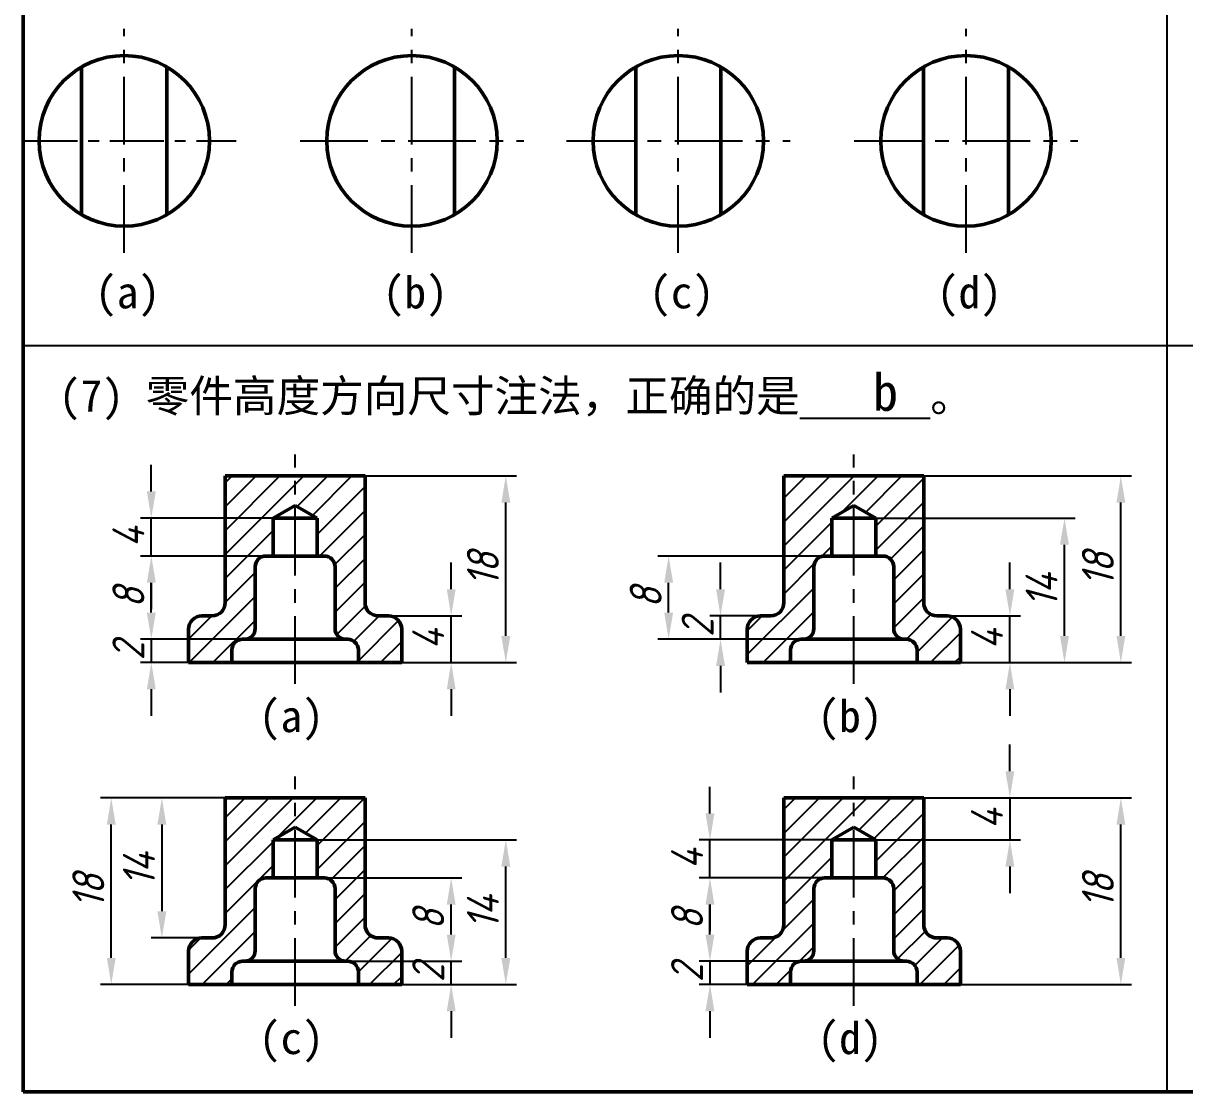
# Model space of a CAD drawing. Header units: millimetres. Extents: x 0 to 322, y 0 to 226.
# Drawn here: x 0 to 109, y 0 to 100.2 of the extents above; entities that cross this region are included whole.
import ezdxf

# ---------------------------------------------------------------- set-up
doc = ezdxf.new("R2010")
doc.units = ezdxf.units.MM
doc.header["$LTSCALE"] = 0.2
doc.header["$PDMODE"] = 33
doc.header["$PDSIZE"] = 1.5
doc.linetypes.add('CENTER', pattern=[50.8, 31.75, -6.35, 6.35, -6.35])
for name, color, linetype in [('点画线层', 7, 'CENTER'), ('答案', 1, 'Continuous'), ('细实线层', 7, 'Continuous')]:
    doc.layers.add(name, color=color, linetype=linetype)
doc.layers.add('粗实线层', color=7, linetype='Continuous', lineweight=50)
doc.styles.get("Standard").update_dxf_attribs({"font": 'gbeitc.shx', "height": 3, "bigfont": 'gbcbig.shx'})
doc.styles.add('宋体', font='SimSun.ttf', dxfattribs={"height": 3})
doc.dimstyles.new('ISO-25', dxfattribs={"dimtxt": 3, "dimasz": 2.5, "dimexe": 1, "dimexo": 0, "dimgap": 0.65, "dimtad": 1, "dimdec": 1, "dimdsep": 46, "dimtxsty": 'Standard', "dimcen": 0, "dimclrd": 256, "dimclre": 256, "dimclrt": 256, "dimadec": 0, "dimazin": 0, "dimtfac": 1, "dimtdec": 1, "dimtmove": 0, "dimatfit": 2, "dimfxl": 0, "dimlwd": -1, "dimlwe": -1, "dimarcsym": 0})

# ---------------------------------------------------------------- blocks, each defined once
blk = doc.blocks.new('*D94')
at = {"layer": 'Defpoints', "color": 0, "transparency": 16777216}
for p in [(20.58, 42.45), (12.02, 40.26), (15.52, 40.26)]:
    blk.add_point(p, dxfattribs=at)
at = {"layer": '细实线层', "transparency": 16777216}
for p, q in [((12.02, 44.95), (12.02, 47.45)), ((20.58, 42.45), (11.02, 42.45)), ((12.02, 42.45), (12.02, 40.26)), ((15.52, 40.26), (11.02, 40.26)), ((12.02, 37.76), (12.02, 35.26))]:
    blk.add_line(p, q, dxfattribs=at)
for points in [[(11.6, 44.95), (12.44, 44.95), (12.02, 42.45)], [(11.6, 37.76), (12.44, 37.76), (12.02, 40.26)]]:
    blk.add_solid(points, dxfattribs=at)
at = {"layer": '细实线层', "transparency": 16777216, "insert": (9.87, 41.35), "char_height": 3, "attachment_point": 5, "rotation": 90}
blk.add_mtext('2', dxfattribs=at)
blk = doc.blocks.new('*D95')
at = {"layer": 'Defpoints', "color": 0, "transparency": 16777216}
for p in [(12.02, 50.26), (22.77, 50.26), (20.58, 42.45)]:
    blk.add_point(p, dxfattribs=at)
at = {"layer": '细实线层', "transparency": 16777216}
for p, q in [((22.77, 50.26), (11.02, 50.26)), ((12.02, 44.95), (12.02, 47.76)), ((20.58, 42.45), (11.02, 42.45))]:
    blk.add_line(p, q, dxfattribs=at)
for points in [[(11.6, 47.76), (12.44, 47.76), (12.02, 50.26)], [(11.6, 44.95), (12.44, 44.95), (12.02, 42.45)]]:
    blk.add_solid(points, dxfattribs=at)
at = {"layer": '细实线层', "transparency": 16777216, "insert": (9.87, 46.35), "char_height": 3, "attachment_point": 5, "rotation": 90}
blk.add_mtext('8', dxfattribs=at)
blk = doc.blocks.new('*D96')
at = {"layer": 'Defpoints', "color": 0, "transparency": 16777216}
for p in [(34.27, 44.64), (40.16, 44.64), (35.52, 40.26)]:
    blk.add_point(p, dxfattribs=at)
at = {"layer": '细实线层', "transparency": 16777216}
for p, q in [((40.16, 47.14), (40.16, 49.64)), ((34.27, 44.64), (41.16, 44.64)), ((40.16, 40.26), (40.16, 44.64)), ((35.52, 40.26), (41.16, 40.26)), ((40.16, 37.76), (40.16, 35.26))]:
    blk.add_line(p, q, dxfattribs=at)
for points in [[(39.75, 47.14), (40.58, 47.14), (40.16, 44.64)], [(39.75, 37.76), (40.58, 37.76), (40.16, 40.26)]]:
    blk.add_solid(points, dxfattribs=at)
at = {"layer": '细实线层', "transparency": 16777216, "insert": (38.01, 42.45), "char_height": 3, "attachment_point": 5, "rotation": 90}
blk.add_mtext('4', dxfattribs=at)
blk = doc.blocks.new('*D97')
at = {"layer": 'Defpoints', "color": 0, "transparency": 16777216}
for p in [(32.08, 57.77), (45.29, 57.77), (35.52, 40.26)]:
    blk.add_point(p, dxfattribs=at)
at = {"layer": '细实线层', "transparency": 16777216}
for p, q in [((32.08, 57.77), (46.29, 57.77)), ((45.29, 42.76), (45.29, 55.27)), ((35.52, 40.26), (46.29, 40.26))]:
    blk.add_line(p, q, dxfattribs=at)
for points in [[(44.87, 55.27), (45.71, 55.27), (45.29, 57.77)], [(44.87, 42.76), (45.71, 42.76), (45.29, 40.26)]]:
    blk.add_solid(points, dxfattribs=at)
at = {"layer": '细实线层', "transparency": 16777216, "insert": (43.14, 49.01), "char_height": 3, "attachment_point": 5, "rotation": 90}
blk.add_mtext('18', dxfattribs=at)
blk = doc.blocks.new('*D98')
at = {"layer": 'Defpoints', "color": 0, "transparency": 16777216}
for p in [(65.44, 44.64), (69.2, 44.64), (73.01, 42.45)]:
    blk.add_point(p, dxfattribs=at)
at = {"layer": '细实线层', "transparency": 16777216}
for p, q in [((65.44, 47.14), (65.44, 49.64)), ((69.2, 44.64), (64.44, 44.64)), ((65.44, 42.45), (65.44, 44.64)), ((73.01, 42.45), (64.44, 42.45)), ((65.44, 39.95), (65.44, 37.45))]:
    blk.add_line(p, q, dxfattribs=at)
for points in [[(65.02, 47.14), (65.86, 47.14), (65.44, 44.64)], [(65.02, 39.95), (65.86, 39.95), (65.44, 42.45)]]:
    blk.add_solid(points, dxfattribs=at)
at = {"layer": '细实线层', "transparency": 16777216, "insert": (63.29, 43.54), "char_height": 3, "attachment_point": 5, "rotation": 90}
blk.add_mtext('2', dxfattribs=at)
blk = doc.blocks.new('*D99')
at = {"layer": 'Defpoints', "color": 0, "transparency": 16777216}
for p in [(60.57, 50.26), (75.2, 50.26), (73.01, 42.45)]:
    blk.add_point(p, dxfattribs=at)
at = {"layer": '细实线层', "transparency": 16777216}
for p, q in [((75.2, 50.26), (59.57, 50.26)), ((60.57, 44.95), (60.57, 47.76)), ((73.01, 42.45), (59.57, 42.45))]:
    blk.add_line(p, q, dxfattribs=at)
for points in [[(60.16, 47.76), (60.99, 47.76), (60.57, 50.26)], [(60.16, 44.95), (60.99, 44.95), (60.57, 42.45)]]:
    blk.add_solid(points, dxfattribs=at)
at = {"layer": '细实线层', "transparency": 16777216, "insert": (58.42, 46.35), "char_height": 3, "attachment_point": 5, "rotation": 90}
blk.add_mtext('8', dxfattribs=at)
blk = doc.blocks.new('*D100')
at = {"layer": 'Defpoints', "color": 0, "transparency": 16777216}
for p in [(86.7, 44.64), (92.6, 44.64), (87.95, 40.26)]:
    blk.add_point(p, dxfattribs=at)
at = {"layer": '细实线层', "transparency": 16777216}
for p, q in [((92.6, 47.14), (92.6, 49.64)), ((86.7, 44.64), (93.6, 44.64)), ((92.6, 40.26), (92.6, 44.64)), ((87.95, 40.26), (93.6, 40.26)), ((92.6, 37.76), (92.6, 35.26))]:
    blk.add_line(p, q, dxfattribs=at)
for points in [[(92.18, 47.14), (93.01, 47.14), (92.6, 44.64)], [(92.18, 37.76), (93.01, 37.76), (92.6, 40.26)]]:
    blk.add_solid(points, dxfattribs=at)
at = {"layer": '细实线层', "transparency": 16777216, "insert": (90.45, 42.45), "char_height": 3, "attachment_point": 5, "rotation": 90}
blk.add_mtext('4', dxfattribs=at)
blk = doc.blocks.new('*D101')
at = {"layer": 'Defpoints', "color": 0, "transparency": 16777216}
for p in [(80.01, 53.82), (97.72, 53.82), (87.95, 40.26)]:
    blk.add_point(p, dxfattribs=at)
at = {"layer": '细实线层', "transparency": 16777216}
for p, q in [((80.01, 53.82), (98.72, 53.82)), ((97.72, 42.76), (97.72, 51.32)), ((87.95, 40.26), (98.72, 40.26))]:
    blk.add_line(p, q, dxfattribs=at)
for points in [[(97.3, 51.32), (98.14, 51.32), (97.72, 53.82)], [(97.3, 42.76), (98.14, 42.76), (97.72, 40.26)]]:
    blk.add_solid(points, dxfattribs=at)
at = {"layer": '细实线层', "transparency": 16777216, "insert": (95.57, 47.04), "char_height": 3, "attachment_point": 5, "rotation": 90}
blk.add_mtext('14', dxfattribs=at)
blk = doc.blocks.new('*D102')
at = {"layer": 'Defpoints', "color": 0, "transparency": 16777216}
for p in [(84.51, 57.77), (103.01, 57.77), (87.95, 40.26)]:
    blk.add_point(p, dxfattribs=at)
at = {"layer": '细实线层', "transparency": 16777216}
for p, q in [((84.51, 57.77), (104.01, 57.77)), ((103.01, 42.76), (103.01, 55.27)), ((87.95, 40.26), (104.01, 40.26))]:
    blk.add_line(p, q, dxfattribs=at)
for points in [[(102.6, 55.27), (103.43, 55.27), (103.01, 57.77)], [(102.6, 42.76), (103.43, 42.76), (103.01, 40.26)]]:
    blk.add_solid(points, dxfattribs=at)
at = {"layer": '细实线层', "transparency": 16777216, "insert": (100.86, 49.01), "char_height": 3, "attachment_point": 5, "rotation": 90}
blk.add_mtext('18', dxfattribs=at)
blk = doc.blocks.new('*D105')
at = {"layer": 'Defpoints', "color": 0, "transparency": 16777216}
for p in [(18.96, 27.57), (13.01, 14.43), (16.77, 14.43)]:
    blk.add_point(p, dxfattribs=at)
at = {"layer": '细实线层', "transparency": 16777216}
for p, q in [((18.96, 27.57), (12.01, 27.57)), ((13.01, 25.07), (13.01, 16.93)), ((16.77, 14.43), (12.01, 14.43))]:
    blk.add_line(p, q, dxfattribs=at)
for points in [[(12.59, 25.07), (13.43, 25.07), (13.01, 27.57)], [(12.59, 16.93), (13.43, 16.93), (13.01, 14.43)]]:
    blk.add_solid(points, dxfattribs=at)
at = {"layer": '细实线层', "transparency": 16777216, "insert": (10.86, 20.86), "char_height": 3, "attachment_point": 5, "rotation": 90}
blk.add_mtext('14', dxfattribs=at)
blk = doc.blocks.new('*D106')
at = {"layer": 'Defpoints', "color": 0, "transparency": 16777216}
for p in [(28.27, 20.06), (40.16, 20.06), (30.27, 12.25)]:
    blk.add_point(p, dxfattribs=at)
at = {"layer": '细实线层', "transparency": 16777216}
for p, q in [((28.27, 20.06), (41.16, 20.06)), ((40.16, 14.75), (40.16, 17.56)), ((30.27, 12.25), (41.16, 12.25))]:
    blk.add_line(p, q, dxfattribs=at)
for points in [[(39.75, 17.56), (40.58, 17.56), (40.16, 20.06)], [(39.75, 14.75), (40.58, 14.75), (40.16, 12.25)]]:
    blk.add_solid(points, dxfattribs=at)
at = {"layer": '细实线层', "transparency": 16777216, "insert": (38.01, 16.15), "char_height": 3, "attachment_point": 5, "rotation": 90}
blk.add_mtext('8', dxfattribs=at)
blk = doc.blocks.new('*D107')
at = {"layer": 'Defpoints', "color": 0, "transparency": 16777216}
for p in [(30.27, 12.25), (40.16, 12.25), (35.52, 10.06)]:
    blk.add_point(p, dxfattribs=at)
at = {"layer": '细实线层', "transparency": 16777216}
for p, q in [((40.16, 14.75), (40.16, 17.25)), ((30.27, 12.25), (41.16, 12.25)), ((40.16, 10.06), (40.16, 12.25)), ((35.52, 10.06), (41.16, 10.06)), ((40.16, 7.56), (40.16, 5.06))]:
    blk.add_line(p, q, dxfattribs=at)
for points in [[(39.75, 14.75), (40.58, 14.75), (40.16, 12.25)], [(39.75, 7.56), (40.58, 7.56), (40.16, 10.06)]]:
    blk.add_solid(points, dxfattribs=at)
at = {"layer": '细实线层', "transparency": 16777216, "insert": (38.01, 11.15), "char_height": 3, "attachment_point": 5, "rotation": 90}
blk.add_mtext('2', dxfattribs=at)
blk = doc.blocks.new('*D108')
at = {"layer": 'Defpoints', "color": 0, "transparency": 16777216}
for p in [(27.58, 23.62), (45.29, 23.62), (35.52, 10.06)]:
    blk.add_point(p, dxfattribs=at)
at = {"layer": '细实线层', "transparency": 16777216}
for p, q in [((27.58, 23.62), (46.29, 23.62)), ((45.29, 12.56), (45.29, 21.12)), ((35.52, 10.06), (46.29, 10.06))]:
    blk.add_line(p, q, dxfattribs=at)
for points in [[(44.87, 21.12), (45.71, 21.12), (45.29, 23.62)], [(44.87, 12.56), (45.71, 12.56), (45.29, 10.06)]]:
    blk.add_solid(points, dxfattribs=at)
at = {"layer": '细实线层', "transparency": 16777216, "insert": (43.14, 16.84), "char_height": 3, "attachment_point": 5, "rotation": 90}
blk.add_mtext('14', dxfattribs=at)
blk = doc.blocks.new('*D109')
at = {"layer": 'Defpoints', "color": 0, "transparency": 16777216}
for p in [(8.26, 27.57), (18.96, 27.57), (15.52, 10.06)]:
    blk.add_point(p, dxfattribs=at)
at = {"layer": '细实线层', "transparency": 16777216}
for p, q in [((18.96, 27.57), (7.26, 27.57)), ((8.26, 12.56), (8.26, 25.07)), ((15.52, 10.06), (7.26, 10.06))]:
    blk.add_line(p, q, dxfattribs=at)
for points in [[(7.85, 25.07), (8.68, 25.07), (8.26, 27.57)], [(7.85, 12.56), (8.68, 12.56), (8.26, 10.06)]]:
    blk.add_solid(points, dxfattribs=at)
at = {"layer": '细实线层', "transparency": 16777216, "insert": (6.11, 18.81), "char_height": 3, "attachment_point": 5, "rotation": 90}
blk.add_mtext('18', dxfattribs=at)
blk = doc.blocks.new('*D103')
at = {"layer": 'Defpoints', "color": 0, "transparency": 16777216}
for p in [(84.51, 27.57), (80.01, 23.62), (92.6, 23.62)]:
    blk.add_point(p, dxfattribs=at)
at = {"layer": '细实线层', "transparency": 16777216}
for p, q in [((92.6, 30.07), (92.6, 32.57)), ((84.51, 27.57), (93.6, 27.57)), ((92.6, 27.57), (92.6, 23.62)), ((80.01, 23.62), (93.6, 23.62)), ((92.6, 21.12), (92.6, 18.62))]:
    blk.add_line(p, q, dxfattribs=at)
for points in [[(92.18, 30.07), (93.01, 30.07), (92.6, 27.57)], [(92.18, 21.12), (93.01, 21.12), (92.6, 23.62)]]:
    blk.add_solid(points, dxfattribs=at)
at = {"layer": '细实线层', "transparency": 16777216, "insert": (90.45, 25.59), "char_height": 3, "attachment_point": 5, "rotation": 90}
blk.add_mtext('4', dxfattribs=at)
blk = doc.blocks.new('*D104')
at = {"layer": 'Defpoints', "color": 0, "transparency": 16777216}
for p in [(84.51, 27.57), (103.01, 27.57), (87.95, 10.06)]:
    blk.add_point(p, dxfattribs=at)
at = {"layer": '细实线层', "transparency": 16777216}
for p, q in [((84.51, 27.57), (104.01, 27.57)), ((103.01, 12.56), (103.01, 25.07)), ((87.95, 10.06), (104.01, 10.06))]:
    blk.add_line(p, q, dxfattribs=at)
for points in [[(102.6, 25.07), (103.43, 25.07), (103.01, 27.57)], [(102.6, 12.56), (103.43, 12.56), (103.01, 10.06)]]:
    blk.add_solid(points, dxfattribs=at)
at = {"layer": '细实线层', "transparency": 16777216, "insert": (100.86, 18.81), "char_height": 3, "attachment_point": 5, "rotation": 90}
blk.add_mtext('18', dxfattribs=at)
blk = doc.blocks.new('*D110')
at = {"layer": 'Defpoints', "color": 0, "transparency": 16777216}
for p in [(12.02, 53.82), (23.46, 53.82), (22.77, 50.26)]:
    blk.add_point(p, dxfattribs=at)
at = {"layer": '细实线层', "transparency": 16777216}
for p, q in [((12.02, 56.32), (12.02, 58.82)), ((23.46, 53.82), (11.02, 53.82)), ((12.02, 50.26), (12.02, 53.82)), ((22.77, 50.26), (11.02, 50.26)), ((12.02, 47.76), (12.02, 45.26))]:
    blk.add_line(p, q, dxfattribs=at)
for points in [[(11.6, 56.32), (12.44, 56.32), (12.02, 53.82)], [(11.6, 47.76), (12.44, 47.76), (12.02, 50.26)]]:
    blk.add_solid(points, dxfattribs=at)
at = {"layer": '细实线层', "transparency": 16777216, "insert": (9.87, 52.04), "char_height": 3, "attachment_point": 5, "rotation": 90}
blk.add_mtext('4', dxfattribs=at)
blk = doc.blocks.new('*D111')
at = {"layer": 'Defpoints', "color": 0, "transparency": 16777216}
for p in [(73.01, 12.25), (64.45, 10.06), (67.95, 10.06)]:
    blk.add_point(p, dxfattribs=at)
at = {"layer": '细实线层', "transparency": 16777216}
for p, q in [((64.45, 14.75), (64.45, 17.25)), ((73.01, 12.25), (63.45, 12.25)), ((64.45, 12.25), (64.45, 10.06)), ((67.95, 10.06), (63.45, 10.06)), ((64.45, 7.56), (64.45, 5.06))]:
    blk.add_line(p, q, dxfattribs=at)
for points in [[(64.03, 14.75), (64.87, 14.75), (64.45, 12.25)], [(64.03, 7.56), (64.87, 7.56), (64.45, 10.06)]]:
    blk.add_solid(points, dxfattribs=at)
at = {"layer": '细实线层', "transparency": 16777216, "insert": (62.3, 11.15), "char_height": 3, "attachment_point": 5, "rotation": 90}
blk.add_mtext('2', dxfattribs=at)
blk = doc.blocks.new('*D112')
at = {"layer": 'Defpoints', "color": 0, "transparency": 16777216}
for p in [(64.45, 20.06), (75.2, 20.06), (73.01, 12.25)]:
    blk.add_point(p, dxfattribs=at)
at = {"layer": '细实线层', "transparency": 16777216}
for p, q in [((75.2, 20.06), (63.45, 20.06)), ((64.45, 14.75), (64.45, 17.56)), ((73.01, 12.25), (63.45, 12.25))]:
    blk.add_line(p, q, dxfattribs=at)
for points in [[(64.03, 17.56), (64.87, 17.56), (64.45, 20.06)], [(64.03, 14.75), (64.87, 14.75), (64.45, 12.25)]]:
    blk.add_solid(points, dxfattribs=at)
at = {"layer": '细实线层', "transparency": 16777216, "insert": (62.3, 16.15), "char_height": 3, "attachment_point": 5, "rotation": 90}
blk.add_mtext('8', dxfattribs=at)
blk = doc.blocks.new('*D113')
at = {"layer": 'Defpoints', "color": 0, "transparency": 16777216}
for p in [(64.45, 23.62), (75.89, 23.62), (75.2, 20.06)]:
    blk.add_point(p, dxfattribs=at)
at = {"layer": '细实线层', "transparency": 16777216}
for p, q in [((64.45, 26.12), (64.45, 28.62)), ((75.89, 23.62), (63.45, 23.62)), ((64.45, 20.06), (64.45, 23.62)), ((75.2, 20.06), (63.45, 20.06)), ((64.45, 17.56), (64.45, 15.06))]:
    blk.add_line(p, q, dxfattribs=at)
for points in [[(64.03, 26.12), (64.87, 26.12), (64.45, 23.62)], [(64.03, 17.56), (64.87, 17.56), (64.45, 20.06)]]:
    blk.add_solid(points, dxfattribs=at)
at = {"layer": '细实线层', "transparency": 16777216, "insert": (62.3, 21.84), "char_height": 3, "attachment_point": 5, "rotation": 90}
blk.add_mtext('4', dxfattribs=at)

msp = doc.modelspace()

# ---------------------------------------------------------------- hatches: boundary and pattern name
at = {"layer": '细实线层'}
h = msp.add_hatch(dxfattribs=at)
h.set_pattern_fill('ANSI31', color=256, scale=0.5, style=0)
h.paths.add_polyline_path([(23.46, 53.82), (25.52, 55.01), (25.52, 57.77), (18.96, 57.77), (18.96, 45.89, -0.414214), (17.71, 44.64), (16.77, 44.64, 0.414214), (15.52, 43.39), (15.52, 40.26), (19.58, 40.26), (19.58, 41.45, -0.414214), (20.58, 42.45), (20.77, 42.45, 0.414214), (21.77, 43.45), (21.77, 49.26, -0.414214), (22.77, 50.26), (23.46, 50.26)])
h.paths.add_polyline_path([(32.08, 57.77), (25.52, 57.77), (25.52, 55.01), (27.58, 53.82), (27.58, 50.26), (28.27, 50.26, -0.414214), (29.27, 49.26), (29.27, 43.45, 0.444759), (30.36, 42.44, -0.441865), (31.46, 41.45), (31.46, 40.26), (35.52, 40.26), (35.52, 43.39, 0.414214), (34.27, 44.64), (33.33, 44.64, -0.414214), (32.08, 45.89)])
h = msp.add_hatch(dxfattribs=at)
h.set_pattern_fill('ANSI31', color=256, scale=0.5, style=0)
h.paths.add_polyline_path([(77.95, 55.01), (77.95, 57.77), (71.39, 57.77), (71.39, 45.89, -0.414214), (70.14, 44.64), (69.2, 44.64, 0.414214), (67.95, 43.39), (67.95, 40.26), (72.01, 40.26), (72.01, 41.45, -0.414214), (73.01, 42.45), (73.2, 42.45, 0.414214), (74.2, 43.45), (74.2, 49.26, -0.414214), (75.2, 50.26), (75.89, 50.26), (75.89, 53.82)])
h.paths.add_polyline_path([(84.51, 57.77), (77.95, 57.77), (77.95, 55.01), (80.01, 53.82), (80.01, 50.26), (80.7, 50.26, -0.414214), (81.7, 49.26), (81.7, 43.45, 0.444759), (82.79, 42.44, -0.441865), (83.89, 41.45), (83.89, 40.26), (87.95, 40.26), (87.95, 43.39, 0.414214), (86.7, 44.64), (85.76, 44.64, -0.414214), (84.51, 45.89)])
h = msp.add_hatch(dxfattribs=at)
h.set_pattern_fill('ANSI31', color=256, scale=0.5, style=0)
h.paths.add_polyline_path([(25.52, 27.57), (18.96, 27.57), (18.96, 15.68, -0.414214), (17.71, 14.43), (16.77, 14.43, 0.414214), (15.52, 13.18), (15.52, 10.06), (19.58, 10.06), (19.58, 11.25, -0.414214), (20.58, 12.25), (20.77, 12.25, 0.414214), (21.77, 13.25), (21.77, 19.06, -0.414214), (22.77, 20.06), (23.46, 20.06), (23.46, 23.62), (25.52, 24.81)])
h.paths.add_polyline_path([(32.08, 27.57), (25.52, 27.57), (25.52, 24.81), (27.58, 23.62), (27.58, 20.06), (28.27, 20.06, -0.414214), (29.27, 19.06), (29.27, 13.25, 0.444759), (30.36, 12.24, -0.441865), (31.46, 11.25), (31.46, 10.06), (35.52, 10.06), (35.52, 13.18, 0.414214), (34.27, 14.43), (33.33, 14.43, -0.414214), (32.08, 15.68)])
h = msp.add_hatch(dxfattribs=at)
h.set_pattern_fill('ANSI31', color=256, scale=0.5, style=0)
h.paths.add_polyline_path([(77.95, 27.57), (71.39, 27.57), (71.39, 15.68, -0.414214), (70.14, 14.43), (69.2, 14.43, 0.414214), (67.95, 13.18), (67.95, 10.06), (72.01, 10.06), (72.01, 11.25, -0.414214), (73.01, 12.25), (73.2, 12.25, 0.414214), (74.2, 13.25), (74.2, 19.06, -0.414214), (75.2, 20.06), (75.89, 20.06), (75.89, 23.62), (77.95, 24.81)])
h.paths.add_polyline_path([(84.51, 27.57), (77.95, 27.57), (77.95, 24.81), (80.01, 23.62), (80.01, 20.06), (80.7, 20.06, -0.414214), (81.7, 19.06), (81.7, 13.25, 0.444759), (82.79, 12.24, -0.441865), (83.89, 11.25), (83.89, 10.06), (87.95, 10.06), (87.95, 13.18, 0.414214), (86.7, 14.43), (85.76, 14.43, -0.414214), (84.51, 15.68)])

# ---------------------------------------------------------------- linework, layer by layer
at = {"lineweight": 50}
for p, q in [((0, 226), (0, 0)), ((0, 0), (322, 0))]:
    msp.add_line(p, q, dxfattribs=at)
for p, q in [((107.33, 210), (107.33, 0)), ((0, 70), (322, 70))]:
    msp.add_line(p, q)
at = {"layer": '点画线层'}
for p, q in [((9.48, 78.71), (9.48, 99.71)), ((36.48, 78.71), (36.48, 99.71)), ((61.48, 78.71), (61.48, 99.71)), ((88.48, 78.71), (88.48, 99.71)), ((25.98, 89.21), (46.98, 89.21)), ((50.98, 89.21), (71.98, 89.21)), ((77.98, 89.21), (98.98, 89.21)), ((25.52, 38.26), (25.52, 59.77)), ((77.95, 38.26), (77.95, 59.77)), ((25.52, 8.06), (25.52, 29.57)), ((77.95, 8.06), (77.95, 29.57))]:
    msp.add_line(p, q, dxfattribs=at)
at = {"layer": '点画线层', "ltscale": 0.8}
msp.add_line((0, 89.21), (19.98, 89.21), dxfattribs=at)
at = {"layer": '粗实线层'}
for p, q in [((5.48, 82.28), (5.48, 96.14)), ((13.48, 82.28), (13.48, 96.14)), ((40.48, 82.28), (40.48, 96.14)), ((57.48, 82.28), (57.48, 96.14)), ((65.48, 82.28), (65.48, 96.14)), ((84.48, 82.28), (84.48, 96.14)), ((92.48, 82.28), (92.48, 96.14)), ((18.96, 45.89), (18.96, 57.77)), ((18.96, 57.77), (32.08, 57.77)), ((32.08, 45.89), (32.08, 57.77)), ((71.39, 57.77), (84.51, 57.77)), ((71.39, 45.89), (71.39, 57.77)), ((84.51, 45.89), (84.51, 57.77)), ((23.46, 53.82), (25.52, 55.01)), ((27.58, 53.82), (25.52, 55.01)), ((75.89, 53.82), (77.95, 55.01)), ((80.01, 53.82), (77.95, 55.01)), ((23.46, 53.82), (27.58, 53.82)), ((23.46, 50.26), (23.46, 53.82)), ((27.58, 50.26), (27.58, 53.82)), ((75.89, 53.82), (80.01, 53.82)), ((75.89, 50.26), (75.89, 53.82)), ((80.01, 50.26), (80.01, 53.82)), ((22.77, 50.26), (28.27, 50.26)), ((75.2, 50.26), (80.7, 50.26)), ((21.77, 43.45), (21.77, 49.26)), ((29.27, 43.45), (29.27, 49.26)), ((74.2, 43.45), (74.2, 49.26)), ((81.7, 43.45), (81.7, 49.26)), ((16.77, 44.64), (17.71, 44.64)), ((33.33, 44.64), (34.27, 44.64)), ((69.2, 44.64), (70.14, 44.64)), ((85.76, 44.64), (86.7, 44.64)), ((15.52, 40.26), (15.52, 43.39)), ((35.52, 40.26), (35.52, 43.39)), ((67.95, 40.26), (67.95, 43.39)), ((87.95, 40.26), (87.95, 43.39)), ((19.58, 41.45), (19.58, 40.26)), ((20.58, 42.45), (30.46, 42.45)), ((31.46, 41.45), (31.46, 40.26)), ((72.01, 41.45), (72.01, 40.26)), ((73.01, 42.45), (82.89, 42.45)), ((83.89, 41.45), (83.89, 40.26)), ((15.52, 40.26), (35.52, 40.26)), ((67.95, 40.26), (87.95, 40.26)), ((18.96, 27.57), (32.08, 27.57)), ((18.96, 15.68), (18.96, 27.57)), ((32.08, 15.68), (32.08, 27.57)), ((71.39, 27.57), (84.51, 27.57)), ((71.39, 15.68), (71.39, 27.57)), ((84.51, 15.68), (84.51, 27.57)), ((23.46, 23.62), (25.52, 24.81)), ((27.58, 23.62), (25.52, 24.81)), ((75.89, 23.62), (77.95, 24.81)), ((80.01, 23.62), (77.95, 24.81)), ((23.46, 23.62), (27.58, 23.62)), ((23.46, 20.06), (23.46, 23.62)), ((27.58, 20.06), (27.58, 23.62)), ((75.89, 23.62), (80.01, 23.62)), ((75.89, 20.06), (75.89, 23.62)), ((80.01, 20.06), (80.01, 23.62)), ((22.77, 20.06), (28.27, 20.06)), ((75.2, 20.06), (80.7, 20.06)), ((21.77, 13.25), (21.77, 19.06)), ((29.27, 13.25), (29.27, 19.06)), ((74.2, 13.25), (74.2, 19.06)), ((81.7, 13.25), (81.7, 19.06)), ((16.77, 14.43), (17.71, 14.43)), ((33.33, 14.43), (34.27, 14.43)), ((69.2, 14.43), (70.14, 14.43)), ((85.76, 14.43), (86.7, 14.43)), ((15.52, 10.06), (15.52, 13.18)), ((35.52, 10.06), (35.52, 13.18)), ((67.95, 10.06), (67.95, 13.18)), ((87.95, 10.06), (87.95, 13.18)), ((20.58, 12.25), (30.46, 12.25)), ((73.01, 12.25), (82.89, 12.25)), ((19.58, 11.25), (19.58, 10.06)), ((31.46, 11.25), (31.46, 10.06)), ((72.01, 11.25), (72.01, 10.06)), ((83.89, 11.25), (83.89, 10.06)), ((15.52, 10.06), (35.52, 10.06)), ((67.95, 10.06), (87.95, 10.06))]:
    msp.add_line(p, q, dxfattribs=at)
for centre in [(9.48, 89.21), (36.48, 89.21), (61.48, 89.21), (88.48, 89.21)]:
    msp.add_circle(centre, 8, dxfattribs=at)
for centre, radius, start, end in [((22.77, 49.26), 1, 90, 180), ((28.27, 49.26), 1, 0, 90), ((75.2, 49.26), 1, 90, 180), ((80.7, 49.26), 1, 0, 90), ((17.71, 45.89), 1.25, 270, 0), ((33.33, 45.89), 1.25, 180, 270), ((70.14, 45.89), 1.25, 270, 0), ((85.76, 45.89), 1.25, 180, 270), ((16.77, 43.39), 1.25, 90, 180), ((34.27, 43.39), 1.25, 0, 90), ((69.2, 43.39), 1.25, 90, 180), ((86.7, 43.39), 1.25, 0, 90), ((20.77, 43.45), 1, 270, 0), ((30.27, 43.45), 1, 180, 270), ((73.2, 43.45), 1, 270, 0), ((82.7, 43.45), 1, 180, 270), ((20.58, 41.45), 1, 90, 180), ((30.46, 41.45), 1, 360, 90), ((73.01, 41.45), 1, 90, 180), ((82.89, 41.45), 1, 360, 90), ((22.77, 19.06), 1, 90, 180), ((28.27, 19.06), 1, 0, 90), ((75.2, 19.06), 1, 90, 180), ((80.7, 19.06), 1, 0, 90), ((17.71, 15.68), 1.25, 270, 0), ((33.33, 15.68), 1.25, 180, 270), ((70.14, 15.68), 1.25, 270, 0), ((85.76, 15.68), 1.25, 180, 270), ((16.77, 13.18), 1.25, 90, 180), ((34.27, 13.18), 1.25, 0, 90), ((69.2, 13.18), 1.25, 90, 180), ((86.7, 13.18), 1.25, 0, 90), ((20.77, 13.25), 1, 270, 0), ((30.27, 13.25), 1, 180, 270), ((73.2, 13.25), 1, 270, 0), ((82.7, 13.25), 1, 180, 270), ((20.58, 11.25), 1, 90, 180), ((30.46, 11.25), 1, 360, 90), ((73.01, 11.25), 1, 90, 180), ((82.89, 11.25), 1, 360, 90)]:
    msp.add_arc(centre, radius, start, end, dxfattribs=at)

# ---------------------------------------------------------------- texts
at = {"style": '宋体'}
msp.add_text('(7) 零件高度方向尺寸注法，正确的是%%U      %%U。', height=3, dxfattribs=at).set_placement((3.33, 63.79))
at = {"layer": '答案', "style": '宋体'}
msp.add_text('b', height=3.5, dxfattribs=at).set_placement((79.73, 63.89))
at = {"layer": '细实线层', "style": '宋体'}
for s, p in [('(a)', (6.73, 73.5)), ('(b)', (33.73, 73.5)), ('(c)', (58.73, 73.5)), ('(d)', (85.73, 73.5)), ('(a)', (22.1, 33.74)), ('(b)', (74.53, 33.74)), ('(c)', (22.1, 3.54)), ('(d)', (74.53, 3.54))]:
    msp.add_text(s, height=3, dxfattribs=at).set_placement(p)

# ---------------------------------------------------------------- dimensions: what is measured, and where the dimension line sits
at = {"layer": '细实线层'}
for base, p1, p2, text, picture, middle in [((12.02, 53.82), (22.77, 50.26), (23.46, 53.82), '4', '*D110', (12.02, 52.04)), ((40.16, 44.64), (35.52, 40.26), (34.27, 44.64), '4', '*D96', (40.16, 42.45)), ((65.44, 44.64), (73.01, 42.45), (69.2, 44.64), '2', '*D98', (65.44, 43.54)), ((92.6, 44.64), (87.95, 40.26), (86.7, 44.64), '4', '*D100', (92.6, 42.45)), ((12.02, 40.26), (20.58, 42.45), (15.52, 40.26), '2', '*D94', (12.02, 41.35)), ((92.6, 23.62), (84.51, 27.57), (80.01, 23.62), '4', '*D103', (92.6, 25.59)), ((64.45, 23.62), (75.2, 20.06), (75.89, 23.62), '4', '*D113', (64.45, 21.84)), ((13.01, 14.43), (18.96, 27.57), (16.77, 14.43), '14', '*D105', (13.01, 20.86)), ((40.16, 12.25), (35.52, 10.06), (30.27, 12.25), '2', '*D107', (40.16, 11.15)), ((64.45, 10.06), (73.01, 12.25), (67.95, 10.06), '2', '*D111', (64.45, 11.15))]:
    dim = msp.add_linear_dim(base=base, p1=p1, p2=p2, angle=90, text=text, dimstyle='ISO-25', dxfattribs=at)
    dim.commit()
    dim.dimension.update_dxf_attribs({"geometry": picture, "text_midpoint": middle, "dimtype": 160})
for base, p1, p2, text, picture, middle in [((45.29, 57.77), (35.52, 40.26), (32.08, 57.77), '18', '*D97', (43.14, 49.01)), ((103.01, 57.77), (87.95, 40.26), (84.51, 57.77), '18', '*D102', (100.86, 49.01)), ((97.72, 53.82), (87.95, 40.26), (80.01, 53.82), '14', '*D101', (95.57, 47.04)), ((12.02, 50.26), (20.58, 42.45), (22.77, 50.26), '8', '*D95', (9.87, 46.35)), ((60.57, 50.26), (73.01, 42.45), (75.2, 50.26), '8', '*D99', (58.42, 46.35)), ((8.26, 27.57), (15.52, 10.06), (18.96, 27.57), '18', '*D109', (6.11, 18.81)), ((103.01, 27.57), (87.95, 10.06), (84.51, 27.57), '18', '*D104', (100.86, 18.81)), ((45.29, 23.62), (35.52, 10.06), (27.58, 23.62), '14', '*D108', (43.14, 16.84)), ((40.16, 20.06), (30.27, 12.25), (28.27, 20.06), '8', '*D106', (38.01, 16.15)), ((64.45, 20.06), (73.01, 12.25), (75.2, 20.06), '8', '*D112', (62.3, 16.15))]:
    dim = msp.add_linear_dim(base=base, p1=p1, p2=p2, angle=90, text=text, dimstyle='ISO-25', dxfattribs=at)
    dim.commit()
    dim.dimension.update_dxf_attribs({"geometry": picture, "text_midpoint": middle})

doc.saveas('drawing.dxf')
